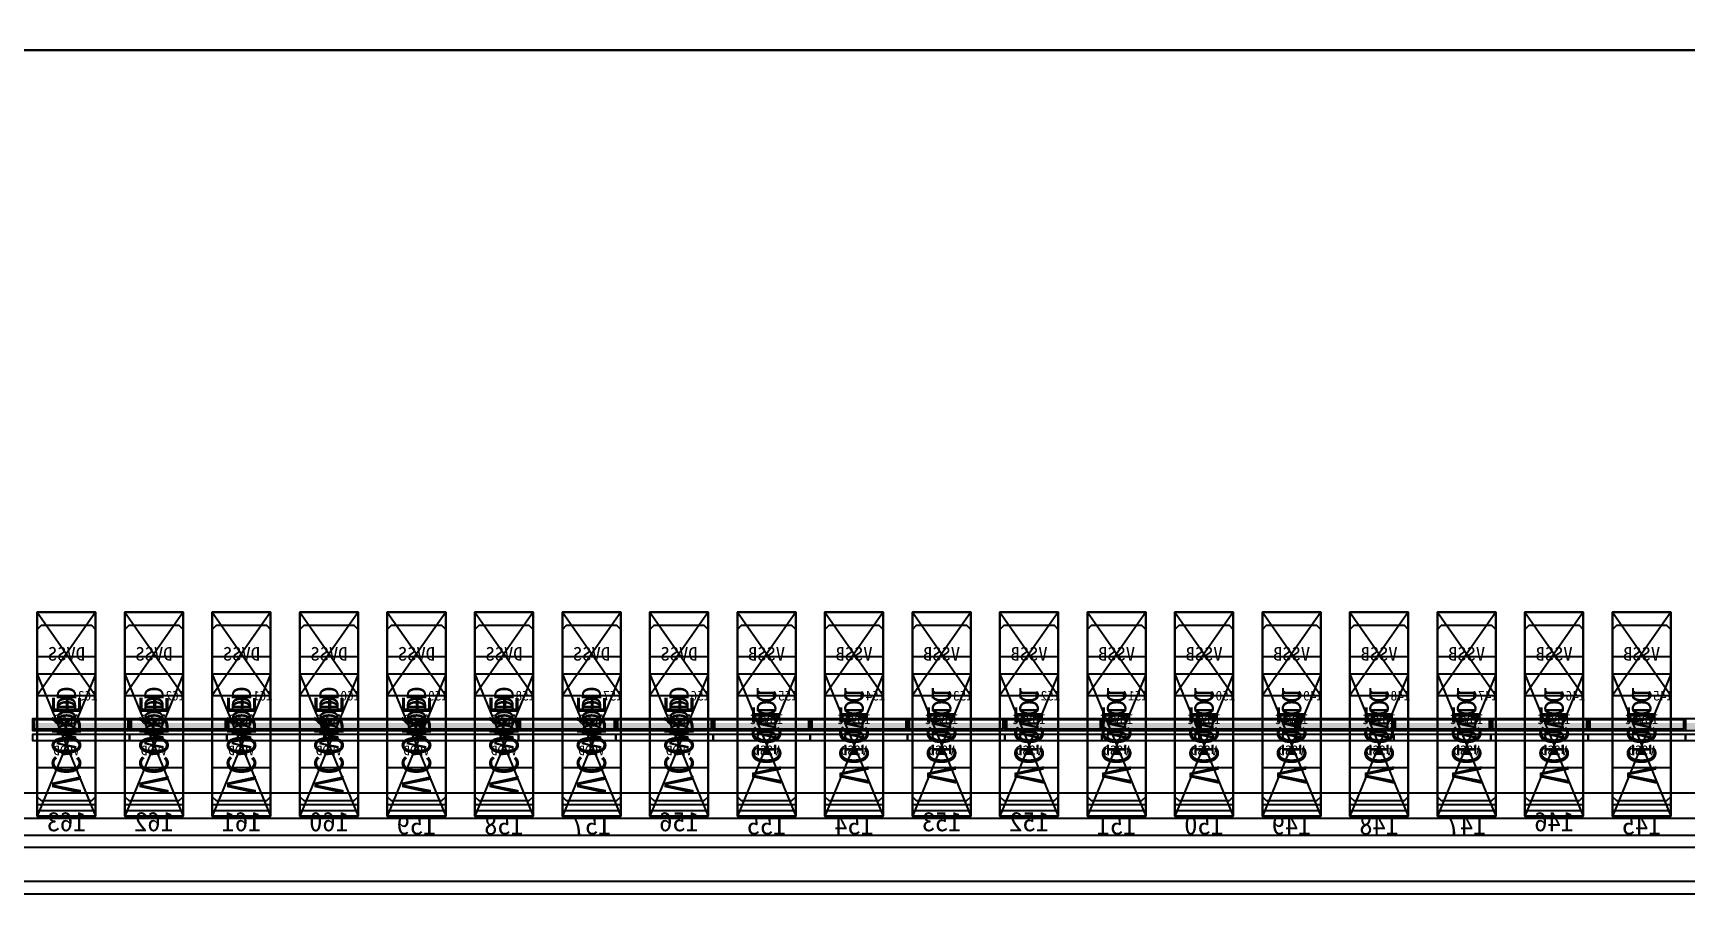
# Model space of a CAD drawing. Header units: millimetres. Extents: x 427 to 2444, y 137 to 817.
# Drawn here: x 1608.922 to 1609.771, y 288.384 to 288.827 of the extents above; entities that cross this region are included whole.
import ezdxf
from ezdxf.enums import TextEntityAlignment as Align

# ---------------------------------------------------------------- set-up
doc = ezdxf.new("R2010")
doc.units = ezdxf.units.MM
for name, color, linetype in [('L0', 211, 'Continuous'), ('L102', 91, 'Continuous'), ('L114', 213, 'Continuous'), ('L240', 60, 'Continuous'), ('L241', 200, 'Continuous'), ('L242', 51, 'Continuous'), ('L245', 53, 'Continuous'), ('L246', 93, 'Continuous'), ('L59', 140, 'Continuous'), ('L63', 4, 'Continuous'), ('L98', 150, 'Continuous')]:
    doc.layers.add(name, color=color, linetype=linetype)
doc.styles.add('txt', font='simhei.ttf')

# ---------------------------------------------------------------- blocks, each defined once
blk = doc.blocks.new('HX8394_F_PAD')
at = {"layer": 'L0'}
blk.add_lwpolyline([(-13.86, -0.4025), (-13.86, 0.4025), (13.86, 0.4025), (13.86, -0.4025), (-13.86, -0.4025)], close=True, dxfattribs=at)
at = {"layer": 'L241'}
blk.add_lwpolyline([(-13.9, -0.435), (-13.9, 0.435), (13.9, 0.435), (13.9, -0.435), (-13.9, -0.435)], close=True, dxfattribs=at)
at = {"layer": 'L242'}
for points in [[(-7.1905, -0.3935), (-7.1925, -0.3915), (-7.1925, -0.3055), (-7.1905, -0.3035), (-7.1645, -0.3035), (-7.1625, -0.3055), (-7.1625, -0.3915), (-7.1645, -0.3935), (-7.1905, -0.3935)], [(-7.1455, -0.3935), (-7.1475, -0.3915), (-7.1475, -0.3055), (-7.1455, -0.3035), (-7.1195, -0.3035), (-7.1175, -0.3055), (-7.1175, -0.3915), (-7.1195, -0.3935), (-7.1455, -0.3935)], [(-7.1005, -0.3935), (-7.1025, -0.3915), (-7.1025, -0.3055), (-7.1005, -0.3035), (-7.0745, -0.3035), (-7.0725, -0.3055), (-7.0725, -0.3915), (-7.0745, -0.3935), (-7.1005, -0.3935)], [(-7.0555, -0.3935), (-7.0575, -0.3915), (-7.0575, -0.3055), (-7.0555, -0.3035), (-7.0295, -0.3035), (-7.0275, -0.3055), (-7.0275, -0.3915), (-7.0295, -0.3935), (-7.0555, -0.3935)], [(-7.0105, -0.3935), (-7.0125, -0.3915), (-7.0125, -0.3055), (-7.0105, -0.3035), (-6.9845, -0.3035), (-6.9825, -0.3055), (-6.9825, -0.3915), (-6.9845, -0.3935), (-7.0105, -0.3935)], [(-6.9655, -0.3935), (-6.9675, -0.3915), (-6.9675, -0.3055), (-6.9655, -0.3035), (-6.9395, -0.3035), (-6.9375, -0.3055), (-6.9375, -0.3915), (-6.9395, -0.3935), (-6.9655, -0.3935)], [(-6.9205, -0.3935), (-6.9225, -0.3915), (-6.9225, -0.3055), (-6.9205, -0.3035), (-6.8945, -0.3035), (-6.8925, -0.3055), (-6.8925, -0.3915), (-6.8945, -0.3935), (-6.9205, -0.3935)], [(-6.8755, -0.3935), (-6.8775, -0.3915), (-6.8775, -0.3055), (-6.8755, -0.3035), (-6.8495, -0.3035), (-6.8475, -0.3055), (-6.8475, -0.3915), (-6.8495, -0.3935), (-6.8755, -0.3935)], [(-6.8305, -0.3935), (-6.8325, -0.3915), (-6.8325, -0.3055), (-6.8305, -0.3035), (-6.8045, -0.3035), (-6.8025, -0.3055), (-6.8025, -0.3915), (-6.8045, -0.3935), (-6.8305, -0.3935)], [(-6.7855, -0.3935), (-6.7875, -0.3915), (-6.7875, -0.3055), (-6.7855, -0.3035), (-6.7595, -0.3035), (-6.7575, -0.3055), (-6.7575, -0.3915), (-6.7595, -0.3935), (-6.7855, -0.3935)], [(-6.7405, -0.3935), (-6.7425, -0.3915), (-6.7425, -0.3055), (-6.7405, -0.3035), (-6.7145, -0.3035), (-6.7125, -0.3055), (-6.7125, -0.3915), (-6.7145, -0.3935), (-6.7405, -0.3935)], [(-6.6955, -0.3935), (-6.6975, -0.3915), (-6.6975, -0.3055), (-6.6955, -0.3035), (-6.6695, -0.3035), (-6.6675, -0.3055), (-6.6675, -0.3915), (-6.6695, -0.3935), (-6.6955, -0.3935)], [(-6.6505, -0.3935), (-6.6525, -0.3915), (-6.6525, -0.3055), (-6.6505, -0.3035), (-6.6245, -0.3035), (-6.6225, -0.3055), (-6.6225, -0.3915), (-6.6245, -0.3935), (-6.6505, -0.3935)], [(-6.6055, -0.3935), (-6.6075, -0.3915), (-6.6075, -0.3055), (-6.6055, -0.3035), (-6.5795, -0.3035), (-6.5775, -0.3055), (-6.5775, -0.3915), (-6.5795, -0.3935), (-6.6055, -0.3935)], [(-6.5605, -0.3935), (-6.5625, -0.3915), (-6.5625, -0.3055), (-6.5605, -0.3035), (-6.5345, -0.3035), (-6.5325, -0.3055), (-6.5325, -0.3915), (-6.5345, -0.3935), (-6.5605, -0.3935)], [(-6.5155, -0.3935), (-6.5175, -0.3915), (-6.5175, -0.3055), (-6.5155, -0.3035), (-6.4895, -0.3035), (-6.4875, -0.3055), (-6.4875, -0.3915), (-6.4895, -0.3935), (-6.5155, -0.3935)], [(-6.4705, -0.3935), (-6.4725, -0.3915), (-6.4725, -0.3055), (-6.4705, -0.3035), (-6.4445, -0.3035), (-6.4425, -0.3055), (-6.4425, -0.3915), (-6.4445, -0.3935), (-6.4705, -0.3935)], [(-6.4255, -0.3935), (-6.4275, -0.3915), (-6.4275, -0.3055), (-6.4255, -0.3035), (-6.3995, -0.3035), (-6.3975, -0.3055), (-6.3975, -0.3915), (-6.3995, -0.3935), (-6.4255, -0.3935)], [(-6.3805, -0.3935), (-6.3825, -0.3915), (-6.3825, -0.3055), (-6.3805, -0.3035), (-6.3545, -0.3035), (-6.3525, -0.3055), (-6.3525, -0.3915), (-6.3545, -0.3935), (-6.3805, -0.3935)]]:
    blk.add_lwpolyline(points, close=True, dxfattribs=at)
at = {"layer": 'L240', "style": 'txt'}
for s, p in [('VDD1', (-7.1775, -0.3485)), ('VDD1', (-7.1325, -0.3485)), ('VDD1', (-7.0875, -0.3485)), ('VDD1', (-7.0425, -0.3485)), ('VDD1', (-6.9975, -0.3485)), ('VDD1', (-6.9525, -0.3485)), ('VDD1', (-6.9075, -0.3485)), ('VDD1', (-6.8625, -0.3485)), ('VDD1', (-6.8175, -0.3485)), ('VDD1', (-6.7725, -0.3485)), ('VDD1', (-6.7275, -0.3485)), ('VDDD', (-6.6825, -0.3485)), ('VDDD', (-6.6375, -0.3485)), ('VDDD', (-6.5925, -0.3485)), ('VDDD', (-6.5475, -0.3485)), ('VDDD', (-6.5025, -0.3485)), ('VDDD', (-6.4575, -0.3485)), ('VDDD', (-6.4125, -0.3485)), ('VDDD', (-6.3675, -0.3485))]:
    blk.add_text(s, height=0.01, rotation=90, dxfattribs=at).set_placement(p, align=Align.MIDDLE_CENTER)
blk = doc.blocks.new('NTBUMP_73X30')
at = {"color": 5, "linetype": 'Continuous'}
blk.add_lwpolyline([(-0.015, 0.04), (0.015, -0.033), (0.015, 0.04), (-0.015, -0.033)], dxfattribs=at)
at = {"layer": 'L242', "color": 5}
blk.add_lwpolyline([(-0.015, -0.033), (-0.015, 0.04), (0.015, 0.04), (0.015, -0.033), (-0.015, -0.033)], close=True, dxfattribs=at)
blk = doc.blocks.new('ILI9881C_AA_NTBUMP_PM_875UM')
at = {"layer": 'L241'}
blk.add_lwpolyline([(-13.92, -0.4375), (-13.92, 0.4375), (13.92, 0.4375), (13.92, -0.4375), (-13.92, -0.4375)], close=True, dxfattribs=at)
for p in [(-7.1775, -0.3645), (-7.1325, -0.3645), (-7.0875, -0.3645), (-7.0425, -0.3645), (-6.9975, -0.3645), (-6.9525, -0.3645), (-6.9075, -0.3645), (-6.8625, -0.3645), (-6.8175, -0.3645), (-6.7725, -0.3645), (-6.7275, -0.3645), (-6.6825, -0.3645), (-6.6375, -0.3645), (-6.5925, -0.3645), (-6.5475, -0.3645), (-6.5025, -0.3645), (-6.4575, -0.3645), (-6.4125, -0.3645), (-6.3675, -0.3645)]:
    blk.add_blockref('NTBUMP_73X30', p)
at = {"layer": 'L246', "style": 'txt'}
for s, p in [('VCORE', (-6.6825, -0.361)), ('VCORE', (-6.6375, -0.361)), ('VCORE', (-6.5925, -0.361)), ('VCORE', (-6.5475, -0.361)), ('VCORE', (-6.5025, -0.361)), ('VCORE', (-6.4575, -0.361)), ('VCORE', (-6.4125, -0.361)), ('VCORE', (-6.3675, -0.361)), ('VCC1', (-7.1775, -0.361)), ('VCC1', (-7.1325, -0.361)), ('VCC1', (-7.0875, -0.361)), ('VCC1', (-7.0425, -0.361)), ('VCC1', (-6.9975, -0.361)), ('VCC1', (-6.9525, -0.361)), ('VCC1', (-6.9075, -0.361)), ('VCC1', (-6.8625, -0.361)), ('VCC1', (-6.8175, -0.361)), ('VCC1', (-6.7725, -0.361)), ('VCC1', (-6.7275, -0.361))]:
    blk.add_text(s, height=0.015, rotation=90, dxfattribs=at).set_placement(p, align=Align.MIDDLE_CENTER)
for s, p in [('145', (-7.1775, -0.401945)), ('146', (-7.1325, -0.400279)), ('147', (-7.0875, -0.401945)), ('148', (-7.0425, -0.401945)), ('149', (-6.9975, -0.401945)), ('150', (-6.9525, -0.401945)), ('151', (-6.9075, -0.401945)), ('152', (-6.8625, -0.400279)), ('153', (-6.8175, -0.400279)), ('154', (-6.7725, -0.401945)), ('155', (-6.7275, -0.401945)), ('156', (-6.6825, -0.400279)), ('157', (-6.6375, -0.401945)), ('158', (-6.5925, -0.401945)), ('159', (-6.5475, -0.401945)), ('160', (-6.5025, -0.400279)), ('161', (-6.4575, -0.400279)), ('162', (-6.4125, -0.400279)), ('163', (-6.3675, -0.400279))]:
    blk.add_text(s, height=0.01, dxfattribs=at).set_placement(p, align=Align.MIDDLE_CENTER)
blk = doc.blocks.new('INPUT_BUMP')
at = {"layer": 'L102'}
for points in [[(0.014, 0.04), (0.014, 0.041), (0.015, 0.041), (0.015, 0.04), (0.014, 0.04)], [(0.014, 0.039), (0.014, 0.04), (0.015, 0.04), (0.015, 0.039), (0.014, 0.039)], [(0.015, 0.04), (0.015, 0.041), (0.016, 0.041), (0.016, 0.04), (0.015, 0.04)], [(0.015, 0.039), (0.015, 0.04), (0.016, 0.04), (0.016, 0.039), (0.015, 0.039)]]:
    blk.add_lwpolyline(points, close=True, dxfattribs=at)
at = {"layer": 'L242'}
blk.add_lwpolyline([(0, 0.01), (0, 0.08), (0.03, 0.08), (0.03, 0.01), (0, 0.01)], close=True, dxfattribs=at)
blk = doc.blocks.new('JD9365Z_PAD_20170829_Y880')
at = {"layer": 'L241'}
blk.add_lwpolyline([(-13.95, -0.41), (-13.95, 0.41), (13.95, 0.41), (13.95, -0.41), (-13.95, -0.41)], close=True, dxfattribs=at)
at = {"row_count": 1, "column_count": 554, "row_spacing": 0.08, "column_spacing": 0.045}
blk.add_blockref('INPUT_BUMP', (-12.4575, -0.401), dxfattribs=at)
at = {"layer": 'L240', "style": 'txt'}
for s, p in [('VSSD', (-7.1775, -0.360167)), ('VSSD', (-7.1325, -0.360167)), ('VSSD', (-7.0875, -0.360167)), ('VSSD', (-7.0425, -0.360167)), ('VSSD', (-6.9975, -0.360167)), ('VSSD', (-6.9525, -0.360167)), ('VSSD', (-6.9075, -0.360167)), ('VSSD', (-6.8625, -0.360167)), ('VSSD', (-6.8175, -0.360167)), ('VSSD', (-6.7725, -0.360167)), ('VSSD', (-6.7275, -0.360167)), ('VDDD', (-6.6825, -0.360167)), ('VDDD', (-6.6375, -0.360167)), ('VDDD', (-6.5925, -0.360167)), ('VDDD', (-6.5475, -0.360167)), ('VDDD', (-6.5025, -0.360167)), ('VDDD', (-6.4575, -0.360167)), ('VDDD', (-6.4125, -0.360167)), ('VDDD', (-6.3675, -0.360167))]:
    blk.add_text(s, height=0.005, dxfattribs=at).set_placement(p, align=Align.MIDDLE_CENTER)
blk = doc.blocks.new('NV3052C3P_BUMP_ORI_20190911')
at = {"layer": 'L241'}
blk.add_lwpolyline([(-13.8, -0.398), (-13.8, 0.398), (13.8, 0.398), (13.8, -0.398), (-13.8, -0.398)], close=True, dxfattribs=at)
at = {"layer": 'L242'}
for points in [[(-7.1925, -0.385), (-7.1925, -0.337), (-7.1625, -0.337), (-7.1625, -0.385), (-7.1925, -0.385)], [(-7.1475, -0.385), (-7.1475, -0.337), (-7.1175, -0.337), (-7.1175, -0.385), (-7.1475, -0.385)], [(-7.1025, -0.385), (-7.1025, -0.337), (-7.0725, -0.337), (-7.0725, -0.385), (-7.1025, -0.385)], [(-7.0575, -0.385), (-7.0575, -0.337), (-7.0275, -0.337), (-7.0275, -0.385), (-7.0575, -0.385)], [(-7.0125, -0.385), (-7.0125, -0.337), (-6.9825, -0.337), (-6.9825, -0.385), (-7.0125, -0.385)], [(-6.9675, -0.385), (-6.9675, -0.337), (-6.9375, -0.337), (-6.9375, -0.385), (-6.9675, -0.385)], [(-6.9225, -0.385), (-6.9225, -0.337), (-6.8925, -0.337), (-6.8925, -0.385), (-6.9225, -0.385)], [(-6.8775, -0.385), (-6.8775, -0.337), (-6.8475, -0.337), (-6.8475, -0.385), (-6.8775, -0.385)], [(-6.8325, -0.385), (-6.8325, -0.337), (-6.8025, -0.337), (-6.8025, -0.385), (-6.8325, -0.385)], [(-6.7875, -0.385), (-6.7875, -0.337), (-6.7575, -0.337), (-6.7575, -0.385), (-6.7875, -0.385)], [(-6.7425, -0.385), (-6.7425, -0.337), (-6.7125, -0.337), (-6.7125, -0.385), (-6.7425, -0.385)], [(-6.6975, -0.385), (-6.6975, -0.337), (-6.6675, -0.337), (-6.6675, -0.385), (-6.6975, -0.385)], [(-6.6525, -0.385), (-6.6525, -0.337), (-6.6225, -0.337), (-6.6225, -0.385), (-6.6525, -0.385)], [(-6.6075, -0.385), (-6.6075, -0.337), (-6.5775, -0.337), (-6.5775, -0.385), (-6.6075, -0.385)], [(-6.5625, -0.385), (-6.5625, -0.337), (-6.5325, -0.337), (-6.5325, -0.385), (-6.5625, -0.385)], [(-6.5175, -0.385), (-6.5175, -0.337), (-6.4875, -0.337), (-6.4875, -0.385), (-6.5175, -0.385)], [(-6.4725, -0.385), (-6.4725, -0.337), (-6.4425, -0.337), (-6.4425, -0.385), (-6.4725, -0.385)], [(-6.4275, -0.385), (-6.4275, -0.337), (-6.3975, -0.337), (-6.3975, -0.385), (-6.4275, -0.385)], [(-6.3825, -0.385), (-6.3825, -0.337), (-6.3525, -0.337), (-6.3525, -0.385), (-6.3825, -0.385)]]:
    blk.add_lwpolyline(points, close=True, dxfattribs=at)
at = {"layer": 'L245', "style": 'txt'}
for s, p in [('IOVCC', (-7.177527, -0.360167)), ('IOVCC', (-7.132527, -0.360167)), ('IOVCC', (-7.087527, -0.360167)), ('IOVCC', (-7.042527, -0.360167)), ('IOVCC', (-6.997527, -0.360167)), ('IOVCC', (-6.952527, -0.360167)), ('IOVCC', (-6.907527, -0.360167)), ('IOVCC', (-6.862527, -0.360167)), ('IOVCC', (-6.817527, -0.360167)), ('IOVCC', (-6.772527, -0.360167)), ('IOVCC', (-6.727527, -0.360167)), ('AGND', (-6.682527, -0.360167)), ('AGND', (-6.637527, -0.360167)), ('AGND', (-6.592527, -0.360167)), ('AGND', (-6.547527, -0.360167)), ('AGND', (-6.502527, -0.360167)), ('AGND', (-6.457527, -0.360167)), ('AGND', (-6.412527, -0.360167)), ('AGND', (-6.367527, -0.360167))]:
    blk.add_text(s, height=0.005, dxfattribs=at).set_placement(p, align=Align.MIDDLE_CENTER)
blk = doc.blocks.new('BUMP_30_76')
at = {"layer": 'L242'}
blk.add_lwpolyline([(-0.015, -0.0195), (-0.015, 0.0565), (0.015, 0.0565), (0.015, -0.0195), (-0.015, -0.0195)], close=True, dxfattribs=at)
blk = doc.blocks.new('FL11283_A_OTHER')
at = {"layer": 'L102'}
blk.add_lwpolyline([(-13.86, 0), (-13.86, 0.41), (0, 0.41), (0, 0), (-13.86, 0)], close=True, dxfattribs=at)
at = {"layer": 'L241'}
blk.add_lwpolyline([(-13.86, -0.41), (-13.86, 0.41), (13.86, 0.41), (13.86, 0.404), (-13.854, 0.404), (-13.854, -0.404), (13.854, -0.404), (13.854, 0.404), (13.86, 0.404), (13.86, -0.41), (-13.86, -0.41)], close=True, dxfattribs=at)
at = {"layer": 'L59'}
for points in [[(-13.86, -0.41), (-13.86, 0.41), (13.86, 0.41), (13.86, -0.41), (-13.86, -0.41)], [(-13.86, -0.41), (-13.86, 0), (0, 0), (0, -0.41), (-13.86, -0.41)]]:
    blk.add_lwpolyline(points, close=True, dxfattribs=at)
for p in [(-7.1775, -0.3685), (-7.1325, -0.3685), (-7.0875, -0.3685), (-7.0425, -0.3685), (-6.9975, -0.3685), (-6.9525, -0.3685), (-6.9075, -0.3685), (-6.8625, -0.3685), (-6.8175, -0.3685), (-6.7725, -0.3685), (-6.7275, -0.3685), (-6.6825, -0.3685), (-6.6375, -0.3685), (-6.5925, -0.3685), (-6.5475, -0.3685), (-6.5025, -0.3685), (-6.4575, -0.3685), (-6.4125, -0.3685), (-6.3675, -0.3685)]:
    blk.add_blockref('BUMP_30_76', p)
at = {"layer": 'L102', "style": 'txt'}
for s, p in [('IOVCC', (-7.1775, -0.346)), ('IOVCC', (-7.1325, -0.346)), ('IOVCC', (-7.0875, -0.346)), ('IOVCC', (-7.0425, -0.346)), ('IOVCC', (-6.9975, -0.346)), ('IOVCC', (-6.9525, -0.346)), ('IOVCC', (-6.9075, -0.346)), ('IOVCC', (-6.8625, -0.346)), ('IOVCC', (-6.8175, -0.346)), ('IOVCC', (-6.7725, -0.346)), ('IOVCC', (-6.7275, -0.346)), ('VDDD', (-6.6825, -0.346)), ('VDDD', (-6.6375, -0.346)), ('VDDD', (-6.5925, -0.346)), ('VDDD', (-6.5475, -0.346)), ('VDDD', (-6.5025, -0.346)), ('VDDD', (-6.4575, -0.346)), ('VDDD', (-6.4125, -0.346)), ('VDDD', (-6.3675, -0.346))]:
    blk.add_text(s, height=0.01, rotation=90, dxfattribs=at).set_placement(p, align=Align.MIDDLE_CENTER)
blk = doc.blocks.new('GC9702_ANALOG_PAD_BUMP')
at = {"color": 5, "linetype": 'Continuous'}
blk.add_lwpolyline([(-0.015, 0.0215), (0.015, -0.0215), (0.015, 0.0215), (-0.015, -0.0215)], dxfattribs=at)
at = {"layer": 'L242', "color": 5}
blk.add_lwpolyline([(-0.015, -0.0215), (-0.015, 0.0215), (0.015, 0.0215), (0.015, -0.0215), (-0.015, -0.0215)], close=True, dxfattribs=at)
blk = doc.blocks.new('GC9702_BUMP_NOCOMPENSATION')
at = {"layer": 'L114', "const_width": 0.004}
for points in [[(-7.25, -0.378), (-7.2, -0.378)], [(-7.25, -0.378), (-7.2, -0.378)], [(-7.25, -0.378), (-7.2, -0.378)], [(-7.25, -0.378), (-7.2, -0.378)], [(-7.2, -0.378), (-7.15, -0.378)], [(-7.2, -0.378), (-7.15, -0.378)], [(-7.2, -0.378), (-7.15, -0.378)], [(-7.2, -0.378), (-7.15, -0.378)], [(-7.15, -0.378), (-7.1, -0.378)], [(-7.15, -0.378), (-7.1, -0.378)], [(-7.15, -0.378), (-7.1, -0.378)], [(-7.15, -0.378), (-7.1, -0.378)], [(-7.1, -0.378), (-7.05, -0.378)], [(-7.1, -0.378), (-7.05, -0.378)], [(-7.1, -0.378), (-7.05, -0.378)], [(-7.1, -0.378), (-7.05, -0.378)], [(-7.05, -0.378), (-7, -0.378)], [(-7.05, -0.378), (-7, -0.378)], [(-7.05, -0.378), (-7, -0.378)], [(-7.05, -0.378), (-7, -0.378)], [(-7, -0.378), (-6.95, -0.378)], [(-7, -0.378), (-6.95, -0.378)], [(-7, -0.378), (-6.95, -0.378)], [(-7, -0.378), (-6.95, -0.378)], [(-6.95, -0.378), (-6.9, -0.378)], [(-6.95, -0.378), (-6.9, -0.378)], [(-6.95, -0.378), (-6.9, -0.378)], [(-6.95, -0.378), (-6.9, -0.378)], [(-6.9, -0.378), (-6.85, -0.378)], [(-6.9, -0.378), (-6.85, -0.378)], [(-6.9, -0.378), (-6.85, -0.378)], [(-6.9, -0.378), (-6.85, -0.378)], [(-6.85, -0.378), (-6.8, -0.378)], [(-6.85, -0.378), (-6.8, -0.378)], [(-6.85, -0.378), (-6.8, -0.378)], [(-6.85, -0.378), (-6.8, -0.378)], [(-6.8, -0.378), (-6.75, -0.378)], [(-6.8, -0.378), (-6.75, -0.378)], [(-6.8, -0.378), (-6.75, -0.378)], [(-6.8, -0.378), (-6.75, -0.378)], [(-6.75, -0.378), (-6.7, -0.378)], [(-6.75, -0.378), (-6.7, -0.378)], [(-6.75, -0.378), (-6.7, -0.378)], [(-6.75, -0.378), (-6.7, -0.378)], [(-6.7, -0.378), (-6.65, -0.378)], [(-6.7, -0.378), (-6.65, -0.378)], [(-6.7, -0.378), (-6.65, -0.378)], [(-6.7, -0.378), (-6.65, -0.378)], [(-6.65, -0.378), (-6.6, -0.378)], [(-6.65, -0.378), (-6.6, -0.378)], [(-6.65, -0.378), (-6.6, -0.378)], [(-6.65, -0.378), (-6.6, -0.378)], [(-6.6, -0.378), (-6.55, -0.378)], [(-6.6, -0.378), (-6.55, -0.378)], [(-6.6, -0.378), (-6.55, -0.378)], [(-6.6, -0.378), (-6.55, -0.378)], [(-6.55, -0.378), (-6.5, -0.378)], [(-6.55, -0.378), (-6.5, -0.378)], [(-6.55, -0.378), (-6.5, -0.378)], [(-6.55, -0.378), (-6.5, -0.378)], [(-6.5, -0.378), (-6.45, -0.378)], [(-6.5, -0.378), (-6.45, -0.378)], [(-6.5, -0.378), (-6.45, -0.378)], [(-6.5, -0.378), (-6.45, -0.378)], [(-6.45, -0.378), (-6.4, -0.378)], [(-6.45, -0.378), (-6.4, -0.378)], [(-6.45, -0.378), (-6.4, -0.378)], [(-6.45, -0.378), (-6.4, -0.378)], [(-6.4, -0.378), (-6.35, -0.378)], [(-6.4, -0.378), (-6.35, -0.378)], [(-6.4, -0.378), (-6.35, -0.378)], [(-6.4, -0.378), (-6.35, -0.378)]]:
    blk.add_lwpolyline(points, dxfattribs=at)
at = {"layer": 'L114'}
for points in [[(-7.25, -0.38), (-7.25, -0.374), (-7.2, -0.374), (-7.2, -0.38), (-7.25, -0.38)], [(-7.25, -0.38), (-7.25, -0.374), (-7.2, -0.374), (-7.2, -0.38), (-7.25, -0.38)], [(-7.2, -0.38), (-7.2, -0.374), (-7.15, -0.374), (-7.15, -0.38), (-7.2, -0.38)], [(-7.2, -0.38), (-7.2, -0.374), (-7.15, -0.374), (-7.15, -0.38), (-7.2, -0.38)], [(-7.19926, -0.379), (-7.19926, -0.37443), (-7.15082, -0.37443), (-7.15082, -0.379), (-7.19926, -0.379)], [(-7.19926, -0.379), (-7.19926, -0.37443), (-7.15082, -0.37443), (-7.15082, -0.379), (-7.19926, -0.379)], [(-7.15, -0.38), (-7.15, -0.374), (-7.1, -0.374), (-7.1, -0.38), (-7.15, -0.38)], [(-7.15, -0.38), (-7.15, -0.374), (-7.1, -0.374), (-7.1, -0.38), (-7.15, -0.38)], [(-7.14926, -0.379), (-7.14926, -0.37443), (-7.10082, -0.37443), (-7.10082, -0.379), (-7.14926, -0.379)], [(-7.14926, -0.379), (-7.14926, -0.37443), (-7.10082, -0.37443), (-7.10082, -0.379), (-7.14926, -0.379)], [(-7.1, -0.38), (-7.1, -0.374), (-7.05, -0.374), (-7.05, -0.38), (-7.1, -0.38)], [(-7.1, -0.38), (-7.1, -0.374), (-7.05, -0.374), (-7.05, -0.38), (-7.1, -0.38)], [(-7.09926, -0.379), (-7.09926, -0.37443), (-7.05082, -0.37443), (-7.05082, -0.379), (-7.09926, -0.379)], [(-7.09926, -0.379), (-7.09926, -0.37443), (-7.05082, -0.37443), (-7.05082, -0.379), (-7.09926, -0.379)], [(-7.05, -0.38), (-7.05, -0.374), (-7, -0.374), (-7, -0.38), (-7.05, -0.38)], [(-7.05, -0.38), (-7.05, -0.374), (-7, -0.374), (-7, -0.38), (-7.05, -0.38)], [(-7.04926, -0.379), (-7.04926, -0.37443), (-7.00082, -0.37443), (-7.00082, -0.379), (-7.04926, -0.379)], [(-7.04926, -0.379), (-7.04926, -0.37443), (-7.00082, -0.37443), (-7.00082, -0.379), (-7.04926, -0.379)], [(-7, -0.38), (-7, -0.374), (-6.95, -0.374), (-6.95, -0.38), (-7, -0.38)], [(-7, -0.38), (-7, -0.374), (-6.95, -0.374), (-6.95, -0.38), (-7, -0.38)], [(-6.99926, -0.379), (-6.99926, -0.37443), (-6.95082, -0.37443), (-6.95082, -0.379), (-6.99926, -0.379)], [(-6.99926, -0.379), (-6.99926, -0.37443), (-6.95082, -0.37443), (-6.95082, -0.379), (-6.99926, -0.379)], [(-6.95, -0.38), (-6.95, -0.374), (-6.9, -0.374), (-6.9, -0.38), (-6.95, -0.38)], [(-6.95, -0.38), (-6.95, -0.374), (-6.9, -0.374), (-6.9, -0.38), (-6.95, -0.38)], [(-6.94926, -0.379), (-6.94926, -0.37443), (-6.90082, -0.37443), (-6.90082, -0.379), (-6.94926, -0.379)], [(-6.94926, -0.379), (-6.94926, -0.37443), (-6.90082, -0.37443), (-6.90082, -0.379), (-6.94926, -0.379)], [(-6.9, -0.38), (-6.9, -0.374), (-6.85, -0.374), (-6.85, -0.38), (-6.9, -0.38)], [(-6.9, -0.38), (-6.9, -0.374), (-6.85, -0.374), (-6.85, -0.38), (-6.9, -0.38)], [(-6.89926, -0.379), (-6.89926, -0.37443), (-6.85082, -0.37443), (-6.85082, -0.379), (-6.89926, -0.379)], [(-6.89926, -0.379), (-6.89926, -0.37443), (-6.85082, -0.37443), (-6.85082, -0.379), (-6.89926, -0.379)], [(-6.85, -0.38), (-6.85, -0.374), (-6.8, -0.374), (-6.8, -0.38), (-6.85, -0.38)], [(-6.85, -0.38), (-6.85, -0.374), (-6.8, -0.374), (-6.8, -0.38), (-6.85, -0.38)], [(-6.84926, -0.379), (-6.84926, -0.37443), (-6.80082, -0.37443), (-6.80082, -0.379), (-6.84926, -0.379)], [(-6.84926, -0.379), (-6.84926, -0.37443), (-6.80082, -0.37443), (-6.80082, -0.379), (-6.84926, -0.379)], [(-6.8, -0.38), (-6.8, -0.374), (-6.75, -0.374), (-6.75, -0.38), (-6.8, -0.38)], [(-6.8, -0.38), (-6.8, -0.374), (-6.75, -0.374), (-6.75, -0.38), (-6.8, -0.38)], [(-6.79926, -0.379), (-6.79926, -0.37443), (-6.75082, -0.37443), (-6.75082, -0.379), (-6.79926, -0.379)], [(-6.79926, -0.379), (-6.79926, -0.37443), (-6.75082, -0.37443), (-6.75082, -0.379), (-6.79926, -0.379)], [(-6.75, -0.38), (-6.75, -0.374), (-6.7, -0.374), (-6.7, -0.38), (-6.75, -0.38)], [(-6.75, -0.38), (-6.75, -0.374), (-6.7, -0.374), (-6.7, -0.38), (-6.75, -0.38)], [(-6.74926, -0.379), (-6.74926, -0.37443), (-6.70082, -0.37443), (-6.70082, -0.379), (-6.74926, -0.379)], [(-6.74926, -0.379), (-6.74926, -0.37443), (-6.70082, -0.37443), (-6.70082, -0.379), (-6.74926, -0.379)], [(-6.7, -0.38), (-6.7, -0.374), (-6.65, -0.374), (-6.65, -0.38), (-6.7, -0.38)], [(-6.7, -0.38), (-6.7, -0.374), (-6.65, -0.374), (-6.65, -0.38), (-6.7, -0.38)], [(-6.69926, -0.379), (-6.69926, -0.37443), (-6.65082, -0.37443), (-6.65082, -0.379), (-6.69926, -0.379)], [(-6.69926, -0.379), (-6.69926, -0.37443), (-6.65082, -0.37443), (-6.65082, -0.379), (-6.69926, -0.379)], [(-6.65, -0.38), (-6.65, -0.374), (-6.6, -0.374), (-6.6, -0.38), (-6.65, -0.38)], [(-6.65, -0.38), (-6.65, -0.374), (-6.6, -0.374), (-6.6, -0.38), (-6.65, -0.38)], [(-6.64926, -0.379), (-6.64926, -0.37443), (-6.60082, -0.37443), (-6.60082, -0.379), (-6.64926, -0.379)], [(-6.64926, -0.379), (-6.64926, -0.37443), (-6.60082, -0.37443), (-6.60082, -0.379), (-6.64926, -0.379)], [(-6.6, -0.38), (-6.6, -0.374), (-6.55, -0.374), (-6.55, -0.38), (-6.6, -0.38)], [(-6.6, -0.38), (-6.6, -0.374), (-6.55, -0.374), (-6.55, -0.38), (-6.6, -0.38)], [(-6.59926, -0.379), (-6.59926, -0.37443), (-6.55082, -0.37443), (-6.55082, -0.379), (-6.59926, -0.379)], [(-6.59926, -0.379), (-6.59926, -0.37443), (-6.55082, -0.37443), (-6.55082, -0.379), (-6.59926, -0.379)], [(-6.55, -0.38), (-6.55, -0.374), (-6.5, -0.374), (-6.5, -0.38), (-6.55, -0.38)], [(-6.55, -0.38), (-6.55, -0.374), (-6.5, -0.374), (-6.5, -0.38), (-6.55, -0.38)], [(-6.54926, -0.379), (-6.54926, -0.37443), (-6.50082, -0.37443), (-6.50082, -0.379), (-6.54926, -0.379)], [(-6.54926, -0.379), (-6.54926, -0.37443), (-6.50082, -0.37443), (-6.50082, -0.379), (-6.54926, -0.379)], [(-6.5, -0.38), (-6.5, -0.374), (-6.45, -0.374), (-6.45, -0.38), (-6.5, -0.38)], [(-6.5, -0.38), (-6.5, -0.374), (-6.45, -0.374), (-6.45, -0.38), (-6.5, -0.38)], [(-6.49926, -0.379), (-6.49926, -0.37443), (-6.45082, -0.37443), (-6.45082, -0.379), (-6.49926, -0.379)], [(-6.49926, -0.379), (-6.49926, -0.37443), (-6.45082, -0.37443), (-6.45082, -0.379), (-6.49926, -0.379)], [(-6.45, -0.38), (-6.45, -0.374), (-6.4, -0.374), (-6.4, -0.38), (-6.45, -0.38)], [(-6.45, -0.38), (-6.45, -0.374), (-6.4, -0.374), (-6.4, -0.38), (-6.45, -0.38)], [(-6.44926, -0.379), (-6.44926, -0.37443), (-6.40082, -0.37443), (-6.40082, -0.379), (-6.44926, -0.379)], [(-6.44926, -0.379), (-6.44926, -0.37443), (-6.40082, -0.37443), (-6.40082, -0.379), (-6.44926, -0.379)], [(-6.4, -0.38), (-6.4, -0.374), (-6.35, -0.374), (-6.35, -0.38), (-6.4, -0.38)], [(-6.4, -0.38), (-6.4, -0.374), (-6.35, -0.374), (-6.35, -0.38), (-6.4, -0.38)], [(-6.39926, -0.379), (-6.39926, -0.37443), (-6.35082, -0.37443), (-6.35082, -0.379), (-6.39926, -0.379)], [(-6.39926, -0.379), (-6.39926, -0.37443), (-6.35082, -0.37443), (-6.35082, -0.379), (-6.39926, -0.379)]]:
    blk.add_lwpolyline(points, close=True, dxfattribs=at)
at = {"layer": 'L241'}
for points in [[(-7.25, -0.385), (-7.25, -0.382), (-7.2, -0.382), (-7.2, -0.385), (-7.25, -0.385)], [(-7.25, -0.385), (-7.25, -0.382), (-7.2, -0.382), (-7.2, -0.385), (-7.25, -0.385)], [(-7.2, -0.385), (-7.2, -0.382), (-7.15, -0.382), (-7.15, -0.385), (-7.2, -0.385)], [(-7.2, -0.385), (-7.2, -0.382), (-7.15, -0.382), (-7.15, -0.385), (-7.2, -0.385)], [(-7.15, -0.385), (-7.15, -0.382), (-7.1, -0.382), (-7.1, -0.385), (-7.15, -0.385)], [(-7.15, -0.385), (-7.15, -0.382), (-7.1, -0.382), (-7.1, -0.385), (-7.15, -0.385)], [(-7.1, -0.385), (-7.1, -0.382), (-7.05, -0.382), (-7.05, -0.385), (-7.1, -0.385)], [(-7.1, -0.385), (-7.1, -0.382), (-7.05, -0.382), (-7.05, -0.385), (-7.1, -0.385)], [(-7.05, -0.385), (-7.05, -0.382), (-7, -0.382), (-7, -0.385), (-7.05, -0.385)], [(-7.05, -0.385), (-7.05, -0.382), (-7, -0.382), (-7, -0.385), (-7.05, -0.385)], [(-7, -0.385), (-7, -0.382), (-6.95, -0.382), (-6.95, -0.385), (-7, -0.385)], [(-7, -0.385), (-7, -0.382), (-6.95, -0.382), (-6.95, -0.385), (-7, -0.385)], [(-6.95, -0.385), (-6.95, -0.382), (-6.9, -0.382), (-6.9, -0.385), (-6.95, -0.385)], [(-6.95, -0.385), (-6.95, -0.382), (-6.9, -0.382), (-6.9, -0.385), (-6.95, -0.385)], [(-6.9, -0.385), (-6.9, -0.382), (-6.85, -0.382), (-6.85, -0.385), (-6.9, -0.385)], [(-6.9, -0.385), (-6.9, -0.382), (-6.85, -0.382), (-6.85, -0.385), (-6.9, -0.385)], [(-6.85, -0.385), (-6.85, -0.382), (-6.8, -0.382), (-6.8, -0.385), (-6.85, -0.385)], [(-6.85, -0.385), (-6.85, -0.382), (-6.8, -0.382), (-6.8, -0.385), (-6.85, -0.385)], [(-6.8, -0.385), (-6.8, -0.382), (-6.75, -0.382), (-6.75, -0.385), (-6.8, -0.385)], [(-6.8, -0.385), (-6.8, -0.382), (-6.75, -0.382), (-6.75, -0.385), (-6.8, -0.385)], [(-6.75, -0.385), (-6.75, -0.382), (-6.7, -0.382), (-6.7, -0.385), (-6.75, -0.385)], [(-6.75, -0.385), (-6.75, -0.382), (-6.7, -0.382), (-6.7, -0.385), (-6.75, -0.385)], [(-6.7, -0.385), (-6.7, -0.382), (-6.65, -0.382), (-6.65, -0.385), (-6.7, -0.385)], [(-6.7, -0.385), (-6.7, -0.382), (-6.65, -0.382), (-6.65, -0.385), (-6.7, -0.385)], [(-6.65, -0.385), (-6.65, -0.382), (-6.6, -0.382), (-6.6, -0.385), (-6.65, -0.385)], [(-6.65, -0.385), (-6.65, -0.382), (-6.6, -0.382), (-6.6, -0.385), (-6.65, -0.385)], [(-6.6, -0.385), (-6.6, -0.382), (-6.55, -0.382), (-6.55, -0.385), (-6.6, -0.385)], [(-6.6, -0.385), (-6.6, -0.382), (-6.55, -0.382), (-6.55, -0.385), (-6.6, -0.385)], [(-6.55, -0.385), (-6.55, -0.382), (-6.5, -0.382), (-6.5, -0.385), (-6.55, -0.385)], [(-6.55, -0.385), (-6.55, -0.382), (-6.5, -0.382), (-6.5, -0.385), (-6.55, -0.385)], [(-6.5, -0.385), (-6.5, -0.382), (-6.45, -0.382), (-6.45, -0.385), (-6.5, -0.385)], [(-6.5, -0.385), (-6.5, -0.382), (-6.45, -0.382), (-6.45, -0.385), (-6.5, -0.385)], [(-6.45, -0.385), (-6.45, -0.382), (-6.4, -0.382), (-6.4, -0.385), (-6.45, -0.385)], [(-6.45, -0.385), (-6.45, -0.382), (-6.4, -0.382), (-6.4, -0.385), (-6.45, -0.385)], [(-6.4, -0.385), (-6.4, -0.382), (-6.35, -0.382), (-6.35, -0.385), (-6.4, -0.385)], [(-6.4, -0.385), (-6.4, -0.382), (-6.35, -0.382), (-6.35, -0.385), (-6.4, -0.385)]]:
    blk.add_lwpolyline(points, close=True, dxfattribs=at)
at = {"row_count": 1, "column_count": 554, "row_spacing": 0.043, "column_spacing": 0.045}
blk.add_blockref('GC9702_ANALOG_PAD_BUMP', (-12.4425, -0.3405), dxfattribs=at)
at = {"layer": 'L114', "style": 'txt'}
for s, p in [('145', (-7.1885, -0.362)), ('146', (-7.1435, -0.362)), ('147', (-7.0985, -0.362)), ('148', (-7.0535, -0.362)), ('149', (-7.0085, -0.362)), ('150', (-6.9635, -0.362)), ('151', (-6.9185, -0.362)), ('152', (-6.8735, -0.362)), ('153', (-6.8285, -0.362)), ('154', (-6.7835, -0.362)), ('155', (-6.7385, -0.362)), ('156', (-6.6935, -0.362)), ('157', (-6.6485, -0.362)), ('158', (-6.6035, -0.362)), ('159', (-6.5585, -0.362)), ('160', (-6.5135, -0.362)), ('161', (-6.4685, -0.362)), ('162', (-6.4235, -0.362)), ('163', (-6.3785, -0.362))]:
    blk.add_text(s, height=0.005, dxfattribs=at).set_placement(p, align=Align.MIDDLE_CENTER)
at = {"layer": 'L98', "style": 'txt'}
for s, p in [('VSSB', (-7.1775, -0.3405)), ('VSSB', (-7.1325, -0.3405)), ('VSSB', (-7.0875, -0.3405)), ('VSSB', (-7.0425, -0.3405)), ('VSSB', (-6.9975, -0.3405)), ('VSSB', (-6.9525, -0.3405)), ('VSSB', (-6.9075, -0.3405)), ('VSSB', (-6.8625, -0.3405)), ('VSSB', (-6.8175, -0.3405)), ('VSSB', (-6.7725, -0.3405)), ('VSSB', (-6.7275, -0.3405)), ('DVSS', (-6.6825, -0.3405)), ('DVSS', (-6.6375, -0.3405)), ('DVSS', (-6.5925, -0.3405)), ('DVSS', (-6.5475, -0.3405)), ('DVSS', (-6.5025, -0.3405)), ('DVSS', (-6.4575, -0.3405)), ('DVSS', (-6.4125, -0.3405)), ('DVSS', (-6.3675, -0.3405))]:
    blk.add_text(s, height=0.007, dxfattribs=at).set_placement(p, align=Align.MIDDLE_CENTER)
blk = doc.blocks.new('IC_GDS_ALL')
for name, p in [('ILI9881C_AA_NTBUMP_PM_875UM', (0, 0)), ('HX8394_F_PAD', (0, 0.004)), ('GC9702_BUMP_NOCOMPENSATION', (0, 0.0265)), ('NV3052C3P_BUMP_ORI_20190911', (0, 0.0125)), ('JD9365Z_PAD_20170829_Y880', (0, -0.0035)), ('FL11283_A_OTHER', (0, -0.0035))]:
    blk.add_blockref(name, p)
blk = doc.blocks.new('INPUT_PAD')
at = {"layer": 'L63'}
blk.add_lwpolyline([(0.01, -0.043), (0.01, 0.062), (0.04, 0.062), (0.04, -0.043), (0.01, -0.043)], close=True, dxfattribs=at)
blk = doc.blocks.new('IC_PAD_ALL')
at = {"row_count": 1, "column_count": 554, "row_spacing": 0.109, "column_spacing": 0.045}
blk.add_blockref('INPUT_PAD', (1.18, 0), dxfattribs=at)
blk = doc.blocks.new('IC_ALL')
at = {"yscale": -1, "rotation": 180}
blk.add_blockref('IC_GDS_ALL', (14, 0.4375), dxfattribs=at)
blk.add_blockref('IC_PAD_ALL', (0.3525, 0.083))
blk = doc.blocks.new('IC_FPC_OLB_ALL')
blk.add_blockref('IC_ALL', (1.188, 1.0245))

msp = doc.modelspace()

# ---------------------------------------------------------------- block references
msp.add_blockref('IC_FPC_OLB_ALL', (1587.3832, 287.35944))

doc.saveas('drawing.dxf')
